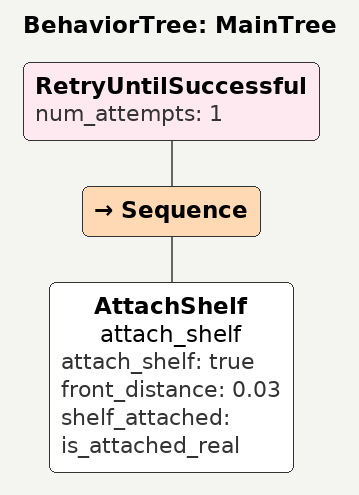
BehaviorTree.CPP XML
<root BTCPP_format="4">
    <BehaviorTree ID="MainTree">
        <RetryUntilSuccessful num_attempts="1">
            <Sequence>
                <AttachShelf name="attach_shelf" attach_shelf="true" front_distance="0.03" shelf_attached="is_attached_real"/>
            </Sequence>
        </RetryUntilSuccessful>
    </BehaviorTree>
</root>
